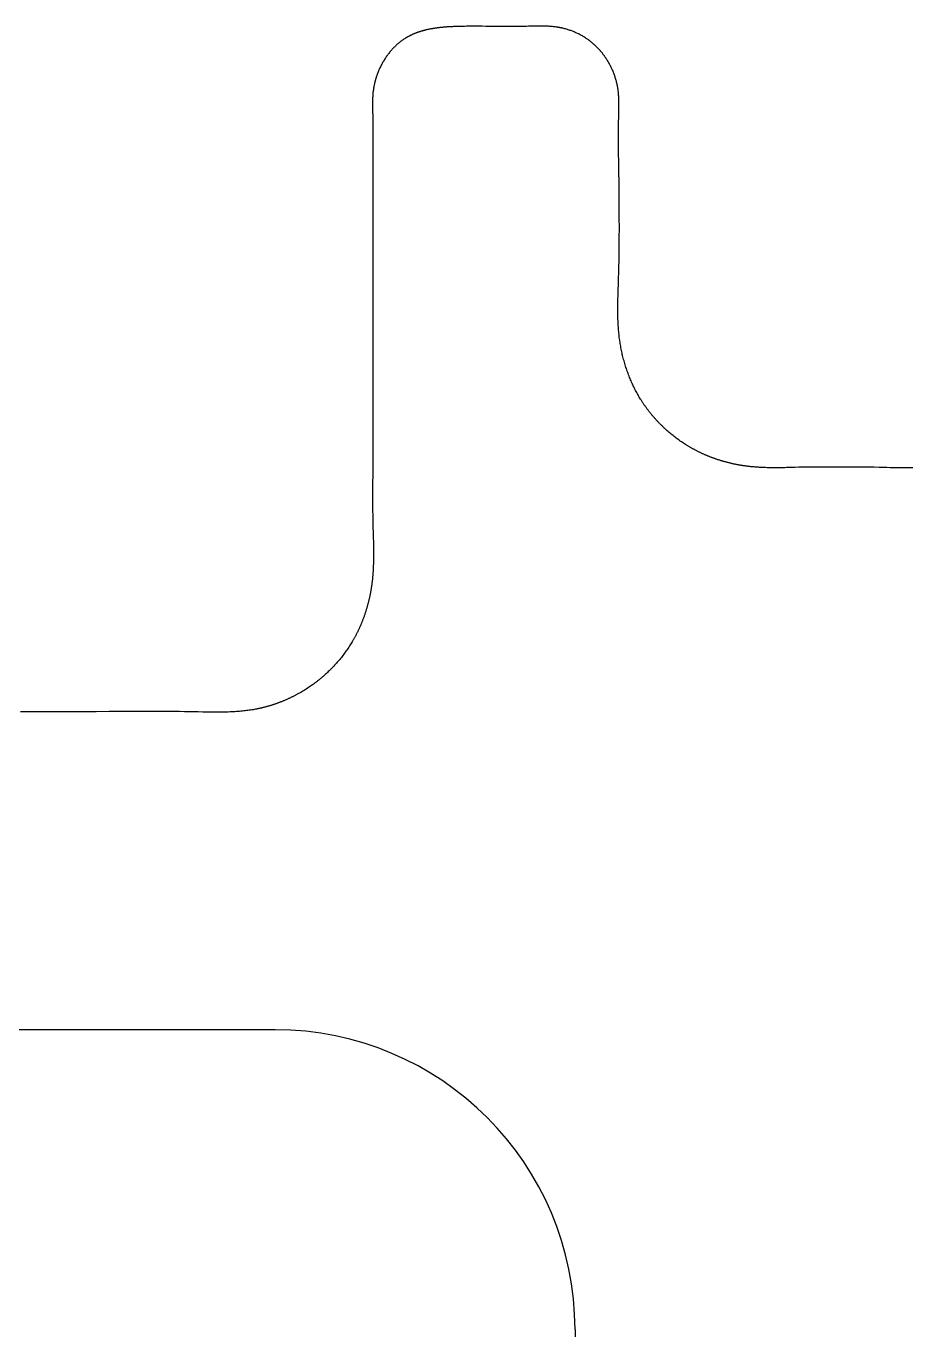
# Model space of a CAD drawing. Header units: millimetres. Extents: x -9 to 276, y -90 to 14.
# Drawn here: x 251.2 to 257.33, y 4.97 to 14 of the extents above; entities that cross this region are included whole.
import ezdxf

# ---------------------------------------------------------------- set-up
doc = ezdxf.new("R2010")
doc.units = ezdxf.units.MM
doc.layers.add('BLACK', color=7, linetype='CONTINUOUS')

msp = doc.modelspace()

# ---------------------------------------------------------------- linework, layer by layer
at = {"layer": 'BLACK', "linetype": 'Continuous'}
for p, q in [((254.069004, 13.985315), (254.064409, 13.984805)), ((254.073605, 13.985806), (254.069004, 13.985315)), ((254.078326, 13.986288), (254.073605, 13.985806)), ((254.083055, 13.98675), (254.078326, 13.986288)), ((254.087915, 13.987205), (254.083055, 13.98675)), ((254.092782, 13.987639), (254.087915, 13.987205)), ((254.097794, 13.988065), (254.092782, 13.987639)), ((254.102812, 13.988471), (254.097794, 13.988065)), ((254.10799, 13.988869), (254.102812, 13.988471)), ((254.113175, 13.989247), (254.10799, 13.988869)), ((254.11854, 13.989617), (254.113175, 13.989247)), ((254.12391, 13.989967), (254.11854, 13.989617)), ((254.129485, 13.990308), (254.12391, 13.989967)), ((254.135065, 13.990629), (254.129485, 13.990308)), ((254.140881, 13.990943), (254.135065, 13.990629)), ((254.146702, 13.991236), (254.140881, 13.990943)), ((254.152801, 13.991521), (254.146702, 13.991236)), ((254.158903, 13.991786), (254.152801, 13.991521)), ((254.165343, 13.992043), (254.158903, 13.991786)), ((254.171784, 13.99228), (254.165343, 13.992043)), ((254.178648, 13.99251), (254.171784, 13.99228)), ((254.185513, 13.992718), (254.178648, 13.99251)), ((254.192937, 13.992922), (254.185513, 13.992718)), ((254.20036, 13.993103), (254.192937, 13.992922)), ((254.20859, 13.993281), (254.20036, 13.993103)), ((254.216814, 13.993436), (254.20859, 13.993281)), ((254.226416, 13.993593), (254.216814, 13.993436)), ((254.236007, 13.993725), (254.226416, 13.993593)), ((254.248364, 13.993866), (254.236007, 13.993725)), ((254.2607, 13.993975), (254.248364, 13.993866)), ((254.273015, 13.994055), (254.2607, 13.993975)), ((254.285311, 13.994107), (254.273015, 13.994055)), ((254.297588, 13.994135), (254.285311, 13.994107)), ((254.309847, 13.994139), (254.297588, 13.994135)), ((254.334316, 13.994086), (254.309847, 13.994139)), ((254.358726, 13.993967), (254.334316, 13.994086)), ((254.383086, 13.993798), (254.358726, 13.993967)), ((254.407402, 13.993594), (254.383086, 13.993798)), ((254.431683, 13.993375), (254.407402, 13.993594)), ((254.465428, 13.993073), (254.431683, 13.993375)), ((254.497427, 13.992829), (254.465428, 13.993073)), ((254.524373, 13.992683), (254.497427, 13.992829)), ((254.548396, 13.992621), (254.524373, 13.992683)), ((254.570449, 13.992633), (254.548396, 13.992621)), ((254.591054, 13.992716), (254.570449, 13.992633)), ((254.610536, 13.992869), (254.591054, 13.992716)), ((254.629114, 13.993088), (254.610536, 13.992869)), ((254.646943, 13.993374), (254.629114, 13.993088)), ((254.66414, 13.993725), (254.646943, 13.993374)), ((254.677183, 13.99404), (254.66414, 13.993725)), ((254.690238, 13.994379), (254.677183, 13.99404)), ((254.700492, 13.994646), (254.690238, 13.994379)), ((254.717415, 13.995057), (254.700492, 13.994646)), ((254.731201, 13.995335), (254.717415, 13.995057)), ((254.74331, 13.995514), (254.731201, 13.995335)), ((254.754323, 13.995608), (254.74331, 13.995514)), ((254.764543, 13.995624), (254.754323, 13.995608)), ((254.774152, 13.995566), (254.764543, 13.995624)), ((254.783269, 13.995437), (254.774152, 13.995566)), ((254.791979, 13.995239), (254.783269, 13.995437)), ((254.800341, 13.994974), (254.791979, 13.995239)), ((254.808404, 13.994643), (254.800341, 13.994974)), ((254.816204, 13.994246), (254.808404, 13.994643)), ((254.823771, 13.993785), (254.816204, 13.994246)), ((254.831128, 13.993259), (254.823771, 13.993785)), ((254.838296, 13.99267), (254.831128, 13.993259)), ((254.845292, 13.992017), (254.838296, 13.99267)), ((254.85213, 13.991301), (254.845292, 13.992017)), ((254.858822, 13.990523), (254.85213, 13.991301)), ((254.865381, 13.989682), (254.858822, 13.990523)), ((254.871815, 13.988778), (254.865381, 13.989682)), ((254.878132, 13.987812), (254.871815, 13.988778)), ((254.878144, 13.98781), (254.878132, 13.987812)), ((254.881301, 13.987297), (254.878144, 13.98781)), ((254.884456, 13.986764), (254.881301, 13.987297)), ((254.887611, 13.986211), (254.884456, 13.986764)), ((254.890762, 13.985638), (254.887611, 13.986211)), ((254.893912, 13.985045), (254.890762, 13.985638)), ((253.806729, 13.898181), (253.802098, 13.894858)), ((253.811383, 13.901422), (253.806729, 13.898181)), ((253.816058, 13.904582), (253.811383, 13.901422)), ((253.820754, 13.907659), (253.816058, 13.904582)), ((253.82547, 13.910655), (253.820754, 13.907659)), ((253.829907, 13.913388), (253.82547, 13.910655)), ((253.832325, 13.914844), (253.829907, 13.913388)), ((253.834753, 13.916282), (253.832325, 13.914844)), ((253.837206, 13.917711), (253.834753, 13.916282)), ((253.839668, 13.919123), (253.837206, 13.917711)), ((253.842156, 13.920526), (253.839668, 13.919123)), ((253.844654, 13.921911), (253.842156, 13.920526)), ((253.847178, 13.923288), (253.844654, 13.921911)), ((253.849712, 13.924647), (253.847178, 13.923288)), ((253.852273, 13.925998), (253.849712, 13.924647)), ((253.854844, 13.927332), (253.852273, 13.925998)), ((253.857443, 13.928657), (253.854844, 13.927332)), ((253.860051, 13.929964), (253.857443, 13.928657)), ((253.862689, 13.931263), (253.860051, 13.929964)), ((253.865336, 13.932545), (253.862689, 13.931263)), ((253.868013, 13.933818), (253.865336, 13.932545)), ((253.870699, 13.935074), (253.868013, 13.933818)), ((253.873417, 13.936322), (253.870699, 13.935074)), ((253.876143, 13.937552), (253.873417, 13.936322)), ((253.878902, 13.938774), (253.876143, 13.937552)), ((253.88167, 13.939978), (253.878902, 13.938774)), ((253.884471, 13.941174), (253.88167, 13.939978)), ((253.887282, 13.942353), (253.884471, 13.941174)), ((253.890126, 13.943524), (253.887282, 13.942353)), ((253.89298, 13.944676), (253.890126, 13.943524)), ((253.895869, 13.945822), (253.89298, 13.944676)), ((253.898768, 13.946949), (253.895869, 13.945822)), ((253.901703, 13.948068), (253.898768, 13.946949)), ((253.904647, 13.94917), (253.901703, 13.948068)), ((253.907629, 13.950263), (253.904647, 13.94917)), ((253.910619, 13.951339), (253.907629, 13.950263)), ((253.91365, 13.952407), (253.910619, 13.951339)), ((253.916689, 13.953457), (253.91365, 13.952407)), ((253.919769, 13.9545), (253.916689, 13.953457)), ((253.922857, 13.955524), (253.919769, 13.9545)), ((253.925988, 13.956541), (253.922857, 13.955524)), ((253.929128, 13.957539), (253.925988, 13.956541)), ((253.932312, 13.95853), (253.929128, 13.957539)), ((253.935505, 13.959503), (253.932312, 13.95853)), ((253.938742, 13.960468), (253.935505, 13.959503)), ((253.941989, 13.961415), (253.938742, 13.960468)), ((253.945283, 13.962354), (253.941989, 13.961415)), ((253.948586, 13.963274), (253.945283, 13.962354)), ((253.951938, 13.964188), (253.948586, 13.963274)), ((253.955299, 13.965082), (253.951938, 13.964188)), ((253.95871, 13.965969), (253.955299, 13.965082)), ((253.962131, 13.966838), (253.95871, 13.965969)), ((253.965605, 13.967698), (253.962131, 13.966838)), ((253.969087, 13.968541), (253.965605, 13.967698)), ((253.972625, 13.969375), (253.969087, 13.968541)), ((253.976172, 13.970191), (253.972625, 13.969375)), ((253.979777, 13.970999), (253.976172, 13.970191)), ((253.983391, 13.971788), (253.979777, 13.970999)), ((253.987065, 13.97257), (253.983391, 13.971788)), ((253.990748, 13.973333), (253.987065, 13.97257)), ((253.994495, 13.974088), (253.990748, 13.973333)), ((253.99825, 13.974824), (253.994495, 13.974088)), ((254.002073, 13.975552), (253.99825, 13.974824)), ((254.005904, 13.976262), (254.002073, 13.975552)), ((254.009806, 13.976963), (254.005904, 13.976262)), ((254.013716, 13.977646), (254.009806, 13.976963)), ((254.0177, 13.97832), (254.013716, 13.977646)), ((254.021693, 13.978975), (254.0177, 13.97832)), ((254.025765, 13.979623), (254.021693, 13.978975)), ((254.029845, 13.980251), (254.025765, 13.979623)), ((254.03401, 13.980871), (254.029845, 13.980251)), ((254.038182, 13.981472), (254.03401, 13.980871)), ((254.042443, 13.982065), (254.038182, 13.981472)), ((254.046713, 13.982638), (254.042443, 13.982065)), ((254.051078, 13.983204), (254.046713, 13.982638)), ((254.055451, 13.98375), (254.051078, 13.983204)), ((254.059926, 13.984287), (254.055451, 13.98375)), ((254.064409, 13.984805), (254.059926, 13.984287)), ((254.897059, 13.984432), (254.893912, 13.985045)), ((254.900204, 13.983799), (254.897059, 13.984432)), ((254.903346, 13.983147), (254.900204, 13.983799)), ((254.906484, 13.982475), (254.903346, 13.983147)), ((254.909619, 13.981783), (254.906484, 13.982475)), ((254.915877, 13.98034), (254.909619, 13.981783)), ((254.922117, 13.978819), (254.915877, 13.98034)), ((254.928339, 13.97722), (254.922117, 13.978819)), ((254.934539, 13.975545), (254.928339, 13.97722)), ((254.940716, 13.973793), (254.934539, 13.975545)), ((254.946867, 13.971965), (254.940716, 13.973793)), ((254.952991, 13.970061), (254.946867, 13.971965)), ((254.959085, 13.968084), (254.952991, 13.970061)), ((254.965149, 13.966032), (254.959085, 13.968084)), ((254.971179, 13.963908), (254.965149, 13.966032)), ((254.977174, 13.961711), (254.971179, 13.963908)), ((254.983132, 13.959442), (254.977174, 13.961711)), ((254.989051, 13.957103), (254.983132, 13.959442)), ((254.99493, 13.954694), (254.989051, 13.957103)), ((255.000767, 13.952217), (254.99493, 13.954694)), ((255.00656, 13.949671), (255.000767, 13.952217)), ((255.012308, 13.947058), (255.00656, 13.949671)), ((255.018008, 13.944378), (255.012308, 13.947058)), ((255.023661, 13.941634), (255.018008, 13.944378)), ((255.029263, 13.938825), (255.023661, 13.941634)), ((255.034814, 13.935952), (255.029263, 13.938825)), ((255.040312, 13.933017), (255.034814, 13.935952)), ((255.045757, 13.930021), (255.040312, 13.933017)), ((255.051146, 13.926964), (255.045757, 13.930021)), ((255.056478, 13.923848), (255.051146, 13.926964)), ((255.061753, 13.920673), (255.056478, 13.923848)), ((255.066969, 13.917441), (255.061753, 13.920673)), ((255.072125, 13.914152), (255.066969, 13.917441)), ((255.07722, 13.910807), (255.072125, 13.914152)), ((255.082232, 13.907422), (255.07722, 13.910807)), ((255.084752, 13.905685), (255.082232, 13.907422)), ((255.087259, 13.903931), (255.084752, 13.905685)), ((255.089761, 13.902157), (255.087259, 13.903931)), ((255.092251, 13.900367), (255.089761, 13.902157)), ((255.094734, 13.898557), (255.092251, 13.900367)), ((255.097206, 13.89673), (255.094734, 13.898557)), ((255.099671, 13.894884), (255.097206, 13.89673)), ((253.711881, 13.806824), (253.70802, 13.801817)), ((253.71579, 13.811763), (253.711881, 13.806824)), ((253.719745, 13.816634), (253.71579, 13.811763)), ((253.723746, 13.821433), (253.719745, 13.816634)), ((253.727791, 13.826162), (253.723746, 13.821433)), ((253.731879, 13.830818), (253.727791, 13.826162)), ((253.736009, 13.8354), (253.731879, 13.830818)), ((253.740178, 13.839909), (253.736009, 13.8354)), ((253.744387, 13.844342), (253.740178, 13.839909)), ((253.748633, 13.848699), (253.744387, 13.844342)), ((253.752916, 13.85298), (253.748633, 13.848699)), ((253.757234, 13.857184), (253.752916, 13.85298)), ((253.761586, 13.86131), (253.757234, 13.857184)), ((253.765971, 13.865357), (253.761586, 13.86131)), ((253.770387, 13.869325), (253.765971, 13.865357)), ((253.774834, 13.873214), (253.770387, 13.869325)), ((253.779311, 13.877023), (253.774834, 13.873214)), ((253.783815, 13.880752), (253.779311, 13.877023)), ((253.788348, 13.8844), (253.783815, 13.880752)), ((253.792906, 13.887967), (253.788348, 13.8844)), ((253.79749, 13.891453), (253.792906, 13.887967)), ((253.802098, 13.894858), (253.79749, 13.891453)), ((255.102124, 13.893021), (255.099671, 13.894884)), ((255.10457, 13.891139), (255.102124, 13.893021)), ((255.107004, 13.88924), (255.10457, 13.891139)), ((255.109431, 13.887322), (255.107004, 13.88924)), ((255.111846, 13.885388), (255.109431, 13.887322)), ((255.114253, 13.883433), (255.111846, 13.885388)), ((255.116647, 13.881464), (255.114253, 13.883433)), ((255.119034, 13.879474), (255.116647, 13.881464)), ((255.121409, 13.87747), (255.119034, 13.879474)), ((255.123775, 13.875445), (255.121409, 13.87747)), ((255.126128, 13.873406), (255.123775, 13.875445)), ((255.128474, 13.871346), (255.126128, 13.873406)), ((255.130806, 13.869272), (255.128474, 13.871346)), ((255.133129, 13.867178), (255.130806, 13.869272)), ((255.13544, 13.865069), (255.133129, 13.867178)), ((255.137741, 13.862941), (255.13544, 13.865069)), ((255.14003, 13.860799), (255.137741, 13.862941)), ((255.142309, 13.858637), (255.14003, 13.860799)), ((255.144574, 13.85646), (255.142309, 13.858637)), ((255.146831, 13.854265), (255.144574, 13.85646)), ((255.149073, 13.852055), (255.146831, 13.854265)), ((255.151306, 13.849826), (255.149073, 13.852055)), ((255.153525, 13.847583), (255.151306, 13.849826)), ((255.155734, 13.845322), (255.153525, 13.847583)), ((255.157928, 13.843046), (255.155734, 13.845322)), ((255.160113, 13.840752), (255.157928, 13.843046)), ((255.162283, 13.838444), (255.160113, 13.840752)), ((255.164443, 13.836118), (255.162283, 13.838444)), ((255.166588, 13.833778), (255.164443, 13.836118)), ((255.168722, 13.831421), (255.166588, 13.833778)), ((255.170842, 13.829049), (255.168722, 13.831421)), ((255.17295, 13.82666), (255.170842, 13.829049)), ((255.175044, 13.824258), (255.17295, 13.82666)), ((255.177126, 13.821838), (255.175044, 13.824258)), ((255.179193, 13.819405), (255.177126, 13.821838)), ((255.181248, 13.816955), (255.179193, 13.819405)), ((255.183289, 13.814492), (255.181248, 13.816955)), ((255.185317, 13.812012), (255.183289, 13.814492)), ((255.187329, 13.809519), (255.185317, 13.812012)), ((255.189329, 13.80701), (255.187329, 13.809519)), ((255.191314, 13.804488), (255.189329, 13.80701)), ((253.656777, 13.719505), (253.653863, 13.713613)), ((253.65976, 13.725356), (253.656777, 13.719505)), ((253.662809, 13.731162), (253.65976, 13.725356)), ((253.665925, 13.736923), (253.662809, 13.731162)), ((253.669106, 13.742635), (253.665925, 13.736923)), ((253.672351, 13.748298), (253.669106, 13.742635)), ((253.675657, 13.753909), (253.672351, 13.748298)), ((253.679026, 13.759467), (253.675657, 13.753909)), ((253.682454, 13.76497), (253.679026, 13.759467)), ((253.68594, 13.770416), (253.682454, 13.76497)), ((253.689485, 13.775804), (253.68594, 13.770416)), ((253.693085, 13.781132), (253.689485, 13.775804)), ((253.69674, 13.786399), (253.693085, 13.781132)), ((253.700448, 13.791603), (253.69674, 13.786399)), ((253.704209, 13.796742), (253.700448, 13.791603)), ((253.70802, 13.801817), (253.704209, 13.796742)), ((255.193286, 13.80195), (255.191314, 13.804488)), ((255.195242, 13.799399), (255.193286, 13.80195)), ((255.197185, 13.796833), (255.195242, 13.799399)), ((255.199113, 13.794254), (255.197185, 13.796833)), ((255.201027, 13.79166), (255.199113, 13.794254)), ((255.202925, 13.789053), (255.201027, 13.79166)), ((255.204809, 13.786432), (255.202925, 13.789053)), ((255.206677, 13.783798), (255.204809, 13.786432)), ((255.208531, 13.78115), (255.206677, 13.783798)), ((255.210369, 13.77849), (255.208531, 13.78115)), ((255.212192, 13.775816), (255.210369, 13.77849)), ((255.213999, 13.77313), (255.212192, 13.775816)), ((255.215791, 13.77043), (255.213999, 13.77313)), ((255.217567, 13.767719), (255.215791, 13.77043)), ((255.219327, 13.764995), (255.217567, 13.767719)), ((255.221071, 13.762259), (255.219327, 13.764995)), ((255.2228, 13.75951), (255.221071, 13.762259)), ((255.224512, 13.75675), (255.2228, 13.75951)), ((255.226208, 13.753977), (255.224512, 13.75675)), ((255.227887, 13.751194), (255.226208, 13.753977)), ((255.229551, 13.748399), (255.227887, 13.751194)), ((255.231197, 13.745593), (255.229551, 13.748399)), ((255.232827, 13.742775), (255.231197, 13.745593)), ((255.23444, 13.739946), (255.232827, 13.742775)), ((255.236036, 13.737107), (255.23444, 13.739946)), ((255.237615, 13.734257), (255.236036, 13.737107)), ((255.239177, 13.731397), (255.237615, 13.734257)), ((255.240722, 13.728526), (255.239177, 13.731397)), ((255.24225, 13.725645), (255.240722, 13.728526)), ((255.24376, 13.722755), (255.24225, 13.725645)), ((255.245252, 13.719854), (255.24376, 13.722755)), ((255.246727, 13.716945), (255.245252, 13.719854)), ((255.248185, 13.714025), (255.246727, 13.716945)), ((253.619867, 13.624702), (253.618986, 13.621561)), ((253.620768, 13.627838), (253.619867, 13.624702)), ((253.62169, 13.630974), (253.620768, 13.627838)), ((253.622631, 13.634104), (253.62169, 13.630974)), ((253.623592, 13.637233), (253.622631, 13.634104)), ((253.624573, 13.640357), (253.623592, 13.637233)), ((253.625574, 13.643479), (253.624573, 13.640357)), ((253.626594, 13.646595), (253.625574, 13.643479)), ((253.627635, 13.649709), (253.626594, 13.646595)), ((253.628695, 13.652816), (253.627635, 13.649709)), ((253.629774, 13.65592), (253.628695, 13.652816)), ((253.630873, 13.659017), (253.629774, 13.65592)), ((253.631991, 13.662111), (253.630873, 13.659017)), ((253.633128, 13.665197), (253.631991, 13.662111)), ((253.634285, 13.668279), (253.633128, 13.665197)), ((253.635461, 13.671354), (253.634285, 13.668279)), ((253.636655, 13.674423), (253.635461, 13.671354)), ((253.637869, 13.677485), (253.636655, 13.674423)), ((253.639101, 13.68054), (253.637869, 13.677485)), ((253.640352, 13.683588), (253.639101, 13.68054)), ((253.641621, 13.686628), (253.640352, 13.683588)), ((253.642909, 13.689661), (253.641621, 13.686628)), ((253.644215, 13.692686), (253.642909, 13.689661)), ((253.64554, 13.695702), (253.644215, 13.692686)), ((253.648243, 13.701709), (253.64554, 13.695702)), ((253.651018, 13.70768), (253.648243, 13.701709)), ((253.653863, 13.713613), (253.651018, 13.70768)), ((255.249625, 13.711097), (255.248185, 13.714025)), ((255.251046, 13.708159), (255.249625, 13.711097)), ((255.25245, 13.705213), (255.251046, 13.708159)), ((255.255204, 13.699294), (255.25245, 13.705213)), ((255.257885, 13.693342), (255.255204, 13.699294)), ((255.260492, 13.687358), (255.257885, 13.693342)), ((255.263026, 13.681344), (255.260492, 13.687358)), ((255.265485, 13.675301), (255.263026, 13.681344)), ((255.267869, 13.66923), (255.265485, 13.675301)), ((255.270177, 13.663134), (255.267869, 13.66923)), ((255.272409, 13.657013), (255.270177, 13.663134)), ((255.274564, 13.650869), (255.272409, 13.657013)), ((255.276642, 13.644704), (255.274564, 13.650869)), ((255.278642, 13.638519), (255.276642, 13.644704)), ((255.280565, 13.632315), (255.278642, 13.638519)), ((255.282409, 13.626094), (255.280565, 13.632315)), ((255.284174, 13.619858), (255.282409, 13.626094)), ((253.602737, 13.535197), (253.602078, 13.528401)), ((253.60346, 13.541845), (253.602737, 13.535197)), ((253.604246, 13.548357), (253.60346, 13.541845)), ((253.605095, 13.554744), (253.604246, 13.548357)), ((253.606007, 13.561014), (253.605095, 13.554744)), ((253.606615, 13.564913), (253.606007, 13.561014)), ((253.607128, 13.568056), (253.606615, 13.564913)), ((253.607661, 13.571198), (253.607128, 13.568056)), ((253.608215, 13.574344), (253.607661, 13.571198)), ((253.608789, 13.577489), (253.608215, 13.574344)), ((253.609384, 13.580638), (253.608789, 13.577489)), ((253.609999, 13.583785), (253.609384, 13.580638)), ((253.610636, 13.586937), (253.609999, 13.583785)), ((253.611293, 13.590085), (253.610636, 13.586937)), ((253.61197, 13.593237), (253.611293, 13.590085)), ((253.612668, 13.596386), (253.61197, 13.593237)), ((253.613387, 13.599537), (253.612668, 13.596386)), ((253.614125, 13.602686), (253.613387, 13.599537)), ((253.614885, 13.605836), (253.614125, 13.602686)), ((253.615664, 13.608983), (253.614885, 13.605836)), ((253.616464, 13.612131), (253.615664, 13.608983)), ((253.617284, 13.615275), (253.616464, 13.612131)), ((253.618125, 13.61842), (253.617284, 13.615275)), ((253.618986, 13.621561), (253.618125, 13.61842)), ((255.28586, 13.613607), (255.284174, 13.619858)), ((255.287468, 13.607344), (255.28586, 13.613607)), ((255.288995, 13.60107), (255.287468, 13.607344)), ((255.290443, 13.594786), (255.288995, 13.60107)), ((255.291811, 13.588493), (255.290443, 13.594786)), ((255.293098, 13.582193), (255.291811, 13.588493)), ((255.294306, 13.575888), (255.293098, 13.582193)), ((255.295433, 13.569578), (255.294306, 13.575888)), ((255.296479, 13.563265), (255.295433, 13.569578)), ((255.297445, 13.556951), (255.296479, 13.563265)), ((255.298239, 13.551319), (255.297445, 13.556951)), ((255.298972, 13.545678), (255.298239, 13.551319)), ((255.299646, 13.540028), (255.298972, 13.545678)), ((255.300263, 13.53437), (255.299646, 13.540028)), ((255.300826, 13.528704), (255.300263, 13.53437)), ((253.599148, 13.466432), (253.599088, 13.457228)), ((253.599088, 13.457228), (253.599102, 13.447477)), ((253.599102, 13.447477), (253.599194, 13.437031)), ((253.599279, 13.475191), (253.599148, 13.466432)), ((253.59948, 13.483577), (253.599279, 13.475191)), ((253.599749, 13.491645), (253.59948, 13.483577)), ((253.600084, 13.499435), (253.599749, 13.491645)), ((253.600485, 13.506981), (253.600084, 13.499435)), ((253.600952, 13.51431), (253.600485, 13.506981)), ((253.601483, 13.521444), (253.600952, 13.51431)), ((253.602078, 13.528401), (253.601483, 13.521444)), ((255.301335, 13.523029), (255.300826, 13.528704)), ((255.301794, 13.517348), (255.301335, 13.523029)), ((255.302203, 13.511659), (255.301794, 13.517348)), ((255.302566, 13.505963), (255.302203, 13.511659)), ((255.302883, 13.500261), (255.302566, 13.505963)), ((255.303158, 13.494552), (255.302883, 13.500261)), ((255.303391, 13.488837), (255.303158, 13.494552)), ((255.303585, 13.483116), (255.303391, 13.488837)), ((255.303742, 13.477391), (255.303585, 13.483116)), ((255.303863, 13.47166), (255.303742, 13.477391)), ((255.303951, 13.465924), (255.303863, 13.47166)), ((255.304008, 13.460184), (255.303951, 13.465924)), ((255.304036, 13.454439), (255.304008, 13.460184)), ((255.30401, 13.442939), (255.304036, 13.448691)), ((255.304036, 13.448691), (255.304036, 13.454439)), ((253.599194, 13.437031), (253.59937, 13.42565)), ((253.59937, 13.42565), (253.599643, 13.412903)), ((253.599643, 13.412903), (253.600038, 13.397845)), ((253.600038, 13.397845), (253.600541, 13.380557)), ((253.600541, 13.380557), (253.601025, 13.363952)), ((253.601025, 13.363952), (253.601251, 13.355651)), ((253.601251, 13.355651), (253.601459, 13.347353)), ((255.30146, 13.340324), (255.301881, 13.355654)), ((255.301881, 13.355654), (255.302431, 13.373751)), ((255.302431, 13.373751), (255.302786, 13.385292)), ((255.302786, 13.385292), (255.303125, 13.396833)), ((255.303125, 13.396833), (255.303432, 13.408371)), ((255.303432, 13.408371), (255.303693, 13.419902)), ((255.303693, 13.419902), (255.303891, 13.431426)), ((255.303891, 13.431426), (255.303961, 13.437184)), ((255.303961, 13.437184), (255.30401, 13.442939)), ((253.601459, 13.347353), (253.601771, 13.332508)), ((253.601771, 13.332508), (253.602018, 13.317028)), ((253.602018, 13.317028), (253.602199, 13.300786)), ((253.602199, 13.300786), (253.602312, 13.283606)), ((253.602312, 13.283606), (253.602357, 13.265222)), ((253.602357, 13.265222), (253.60233, 13.245213)), ((255.30146, 13.123512), (255.30146, 13.340324)), ((253.602027, 13.196356), (253.601756, 13.166532)), ((253.602224, 13.222819), (253.602027, 13.196356)), ((253.60233, 13.245213), (253.602224, 13.222819)), ((253.601211, 13.099052), (253.601026, 13.062544)), ((253.601459, 13.133641), (253.601211, 13.099052)), ((253.601756, 13.166532), (253.601459, 13.133641)), ((255.302489, 13.047818), (255.30146, 13.123512)), ((253.600907, 13.023625), (253.600855, 12.981531)), ((253.601026, 13.062544), (253.600907, 13.023625)), ((255.303365, 12.983531), (255.302489, 13.047818)), ((253.600855, 12.981531), (253.600872, 12.934952)), ((253.600872, 12.934952), (253.600966, 12.88124)), ((255.304215, 12.918192), (255.303365, 12.983531)), ((255.304869, 12.863392), (255.304215, 12.918192)), ((253.600966, 12.88124), (253.601153, 12.813048)), ((253.601153, 12.813048), (253.601213, 12.793371)), ((255.305384, 12.814639), (255.304869, 12.863392)), ((255.305786, 12.769961), (255.305384, 12.814639)), ((253.601213, 12.793371), (253.601344, 12.749794)), ((253.601344, 12.749794), (253.601458, 12.706218)), ((255.306089, 12.728285), (255.305786, 12.769961)), ((255.306302, 12.688946), (255.306089, 12.728285)), ((253.601458, 12.706218), (253.601579, 12.637753)), ((253.601579, 12.637753), (253.601636, 12.562364)), ((255.306431, 12.651499), (255.306302, 12.688946)), ((255.306479, 12.615628), (255.306431, 12.651499)), ((253.601636, 12.562364), (253.601628, 12.476211)), ((255.306169, 12.515382), (255.306346, 12.547731)), ((255.306346, 12.547731), (255.30645, 12.581099)), ((255.30645, 12.581099), (255.306479, 12.615628)), ((253.601628, 12.476211), (253.601548, 12.369356)), ((255.305212, 12.423402), (255.305601, 12.453303)), ((255.305601, 12.453303), (255.30592, 12.483937)), ((255.30592, 12.483937), (255.306169, 12.515382)), ((253.601548, 12.369356), (253.601496, 12.316284)), ((255.303637, 12.33748), (255.30423, 12.365543)), ((255.30423, 12.365543), (255.304755, 12.394167)), ((255.304755, 12.394167), (255.305212, 12.423402)), ((253.601458, 12.278794), (253.601457, 11.851371)), ((253.601496, 12.316284), (253.601458, 12.278794)), ((255.30146, 12.256262), (255.302252, 12.282874)), ((255.302252, 12.282874), (255.302978, 12.309936)), ((255.302978, 12.309936), (255.303637, 12.33748)), ((255.298682, 12.172779), (255.29984, 12.207287)), ((255.29984, 12.207287), (255.300667, 12.231775)), ((255.300667, 12.231775), (255.30146, 12.256262)), ((255.296237, 12.075378), (255.2965, 12.091568)), ((255.2965, 12.091568), (255.296859, 12.108863)), ((255.296859, 12.108863), (255.297325, 12.127624)), ((255.297325, 12.127624), (255.297918, 12.148487)), ((255.297918, 12.148487), (255.298682, 12.172779)), ((255.295953, 12.031458), (255.295967, 12.045459)), ((255.296015, 12.017973), (255.295953, 12.031458)), ((255.295967, 12.045459), (255.296061, 12.060061)), ((255.29615, 12.004937), (255.296015, 12.017973)), ((255.296061, 12.060061), (255.296237, 12.075378)), ((255.296358, 11.992297), (255.29615, 12.004937)), ((255.296637, 11.98001), (255.296358, 11.992297)), ((255.296986, 11.968042), (255.296637, 11.98001)), ((255.297403, 11.956362), (255.296986, 11.968042)), ((255.297888, 11.944945), (255.297403, 11.956362)), ((255.298441, 11.93377), (255.297888, 11.944945)), ((255.29906, 11.922817), (255.298441, 11.93377)), ((255.299746, 11.912072), (255.29906, 11.922817)), ((255.300497, 11.901519), (255.299746, 11.912072)), ((253.601457, 11.851371), (253.601633, 11.764437)), ((255.301314, 11.891145), (255.300497, 11.901519)), ((255.302196, 11.88094), (255.301314, 11.891145)), ((255.303142, 11.870892), (255.302196, 11.88094)), ((255.304154, 11.860993), (255.303142, 11.870892)), ((255.305229, 11.851235), (255.304154, 11.860993)), ((255.30637, 11.841609), (255.305229, 11.851235)), ((255.307574, 11.832109), (255.30637, 11.841609)), ((255.308842, 11.822728), (255.307574, 11.832109)), ((255.30968, 11.816837), (255.308842, 11.822728)), ((253.601633, 11.764437), (253.601953, 11.641631)), ((255.311076, 11.807476), (255.30968, 11.816837)), ((255.312552, 11.79813), (255.311076, 11.807476)), ((255.314105, 11.788799), (255.312552, 11.79813)), ((255.315737, 11.779485), (255.314105, 11.788799)), ((255.317447, 11.77019), (255.315737, 11.779485)), ((255.319234, 11.760916), (255.317447, 11.77019)), ((255.321099, 11.751663), (255.319234, 11.760916)), ((255.32304, 11.742434), (255.321099, 11.751663)), ((255.325057, 11.733229), (255.32304, 11.742434)), ((255.327151, 11.724051), (255.325057, 11.733229)), ((253.601953, 11.641631), (253.602169, 11.560964)), ((255.32932, 11.7149), (255.327151, 11.724051)), ((255.331565, 11.705778), (255.32932, 11.7149)), ((255.333884, 11.696686), (255.331565, 11.705778)), ((255.336277, 11.687626), (255.333884, 11.696686)), ((255.338745, 11.678599), (255.336277, 11.687626)), ((255.341285, 11.669606), (255.338745, 11.678599)), ((255.343899, 11.660648), (255.341285, 11.669606)), ((255.346585, 11.651727), (255.343899, 11.660648)), ((255.349343, 11.642845), (255.346585, 11.651727)), ((255.352172, 11.634001), (255.349343, 11.642845)), ((253.602169, 11.560964), (253.602359, 11.480299)), ((255.355072, 11.625198), (255.352172, 11.634001)), ((255.358043, 11.616436), (255.355072, 11.625198)), ((255.361083, 11.607716), (255.358043, 11.616436)), ((255.364193, 11.59904), (255.361083, 11.607716)), ((255.367371, 11.590409), (255.364193, 11.59904)), ((255.370618, 11.581823), (255.367371, 11.590409)), ((255.373932, 11.573284), (255.370618, 11.581823)), ((255.377313, 11.564793), (255.373932, 11.573284)), ((255.380761, 11.55635), (255.377313, 11.564793)), ((255.384275, 11.547957), (255.380761, 11.55635)), ((253.602359, 11.480299), (253.602496, 11.399641)), ((255.387854, 11.539614), (255.384275, 11.547957)), ((255.391498, 11.531322), (255.387854, 11.539614)), ((255.395206, 11.523082), (255.391498, 11.531322)), ((255.398977, 11.514895), (255.395206, 11.523082)), ((255.402812, 11.506761), (255.398977, 11.514895)), ((255.40671, 11.498682), (255.402812, 11.506761)), ((255.410669, 11.490658), (255.40671, 11.498682)), ((255.414689, 11.48269), (255.410669, 11.490658)), ((255.418771, 11.474778), (255.414689, 11.48269)), ((255.422912, 11.466923), (255.418771, 11.474778)), ((255.427114, 11.459126), (255.422912, 11.466923)), ((255.431374, 11.451387), (255.427114, 11.459126)), ((253.602496, 11.399641), (253.602536, 11.359314)), ((255.435693, 11.443707), (255.431374, 11.451387)), ((255.44007, 11.436086), (255.435693, 11.443707)), ((255.444505, 11.428526), (255.44007, 11.436086)), ((255.448996, 11.421025), (255.444505, 11.428526)), ((255.453544, 11.413586), (255.448996, 11.421025)), ((255.455141, 11.41101), (255.453544, 11.413586)), ((255.457456, 11.407307), (255.455141, 11.41101)), ((255.459788, 11.403615), (255.457456, 11.407307)), ((255.46214, 11.399929), (255.459788, 11.403615)), ((255.464508, 11.396254), (255.46214, 11.399929)), ((255.466897, 11.392585), (255.464508, 11.396254)), ((255.469302, 11.388928), (255.466897, 11.392585)), ((255.471726, 11.385277), (255.469302, 11.388928)), ((255.474167, 11.381637), (255.471726, 11.385277)), ((255.476628, 11.378005), (255.474167, 11.381637)), ((255.479105, 11.374384), (255.476628, 11.378005)), ((255.481601, 11.37077), (255.479105, 11.374384)), ((255.484114, 11.367167), (255.481601, 11.37077)), ((253.602543, 11.278669), (253.602504, 11.23835)), ((253.602536, 11.359314), (253.602553, 11.31899)), ((253.602553, 11.31899), (253.602543, 11.278669)), ((255.486646, 11.363573), (255.484114, 11.367167)), ((255.489194, 11.35999), (255.486646, 11.363573)), ((255.491761, 11.356414), (255.489194, 11.35999)), ((255.494344, 11.352851), (255.491761, 11.356414)), ((255.496946, 11.349296), (255.494344, 11.352851)), ((255.499564, 11.345753), (255.496946, 11.349296)), ((255.502201, 11.342218), (255.499564, 11.345753)), ((255.504854, 11.338695), (255.502201, 11.342218)), ((255.507525, 11.335181), (255.504854, 11.338695)), ((255.510212, 11.33168), (255.507525, 11.335181)), ((255.512917, 11.328187), (255.510212, 11.33168)), ((255.515638, 11.324707), (255.512917, 11.328187)), ((255.518377, 11.321237), (255.515638, 11.324707)), ((255.521131, 11.317778), (255.518377, 11.321237)), ((255.523904, 11.31433), (255.521131, 11.317778)), ((255.526692, 11.310894), (255.523904, 11.31433)), ((255.529497, 11.307469), (255.526692, 11.310894)), ((255.532318, 11.304056), (255.529497, 11.307469)), ((255.535157, 11.300653), (255.532318, 11.304056)), ((255.53801, 11.297263), (255.535157, 11.300653)), ((255.540881, 11.293884), (255.53801, 11.297263)), ((255.543767, 11.290518), (255.540881, 11.293884)), ((255.54667, 11.287163), (255.543767, 11.290518)), ((255.549588, 11.283822), (255.54667, 11.287163)), ((255.552523, 11.280491), (255.549588, 11.283822)), ((255.555473, 11.277174), (255.552523, 11.280491)), ((253.602432, 11.198036), (253.602323, 11.157725)), ((253.602504, 11.23835), (253.602432, 11.198036)), ((255.558439, 11.273868), (255.555473, 11.277174)), ((255.56142, 11.270576), (255.558439, 11.273868)), ((255.564417, 11.267296), (255.56142, 11.270576)), ((255.567429, 11.264029), (255.564417, 11.267296)), ((255.570457, 11.260775), (255.567429, 11.264029)), ((255.573499, 11.257534), (255.570457, 11.260775)), ((255.576558, 11.254306), (255.573499, 11.257534)), ((255.57963, 11.251091), (255.576558, 11.254306)), ((255.582718, 11.247889), (255.57963, 11.251091)), ((255.585821, 11.244702), (255.582718, 11.247889)), ((255.588938, 11.241527), (255.585821, 11.244702)), ((255.59207, 11.238367), (255.588938, 11.241527)), ((255.595217, 11.235219), (255.59207, 11.238367)), ((255.598378, 11.232087), (255.595217, 11.235219)), ((255.601553, 11.228967), (255.598378, 11.232087)), ((255.604743, 11.225862), (255.601553, 11.228967)), ((255.607946, 11.222771), (255.604743, 11.225862)), ((255.611164, 11.219695), (255.607946, 11.222771)), ((255.614396, 11.216632), (255.611164, 11.219695)), ((255.617641, 11.213585), (255.614396, 11.216632)), ((255.6209, 11.210552), (255.617641, 11.213585)), ((255.624173, 11.207533), (255.6209, 11.210552)), ((255.627459, 11.204529), (255.624173, 11.207533)), ((255.630758, 11.201541), (255.627459, 11.204529)), ((255.637397, 11.195608), (255.630758, 11.201541)), ((255.644088, 11.189736), (255.637397, 11.195608)), ((255.65083, 11.183925), (255.644088, 11.189736)), ((253.602174, 11.117418), (253.601983, 11.077115)), ((253.602323, 11.157725), (253.602174, 11.117418)), ((255.657622, 11.178177), (255.65083, 11.183925)), ((255.664464, 11.172492), (255.657622, 11.178177)), ((255.671354, 11.16687), (255.664464, 11.172492)), ((255.678292, 11.161312), (255.671354, 11.16687)), ((255.685277, 11.15582), (255.678292, 11.161312)), ((255.692308, 11.150393), (255.685277, 11.15582)), ((255.699383, 11.145033), (255.692308, 11.150393)), ((255.706502, 11.13974), (255.699383, 11.145033)), ((255.713664, 11.134514), (255.706502, 11.13974)), ((255.720868, 11.129357), (255.713664, 11.134514)), ((255.728113, 11.124268), (255.720868, 11.129357)), ((255.735399, 11.11925), (255.728113, 11.124268)), ((255.742723, 11.114301), (255.735399, 11.11925)), ((255.750085, 11.109423), (255.742723, 11.114301)), ((255.757485, 11.104616), (255.750085, 11.109423)), ((255.764146, 11.10037), (255.757485, 11.104616)), ((255.767892, 11.098015), (255.764146, 11.10037)), ((255.771649, 11.095677), (255.767892, 11.098015)), ((253.601745, 11.036818), (253.601457, 10.996525)), ((253.601983, 11.077115), (253.601745, 11.036818)), ((255.775423, 11.093352), (255.771649, 11.095677)), ((255.779207, 11.091044), (255.775423, 11.093352)), ((255.783008, 11.08875), (255.779207, 11.091044)), ((255.786819, 11.086473), (255.783008, 11.08875)), ((255.790646, 11.084209), (255.786819, 11.086473)), ((255.794483, 11.081963), (255.790646, 11.084209)), ((255.798337, 11.079731), (255.794483, 11.081963)), ((255.8022, 11.077516), (255.798337, 11.079731)), ((255.806079, 11.075315), (255.8022, 11.077516)), ((255.809968, 11.073131), (255.806079, 11.075315)), ((255.813873, 11.070962), (255.809968, 11.073131)), ((255.817787, 11.06881), (255.813873, 11.070962)), ((255.821717, 11.066673), (255.817787, 11.06881)), ((255.825656, 11.064553), (255.821717, 11.066673)), ((255.829611, 11.062448), (255.825656, 11.064553)), ((255.833575, 11.06036), (255.829611, 11.062448)), ((255.837554, 11.058287), (255.833575, 11.06036)), ((255.841543, 11.056232), (255.837554, 11.058287)), ((255.845546, 11.054192), (255.841543, 11.056232)), ((255.849558, 11.05217), (255.845546, 11.054192)), ((255.853585, 11.050163), (255.849558, 11.05217)), ((255.857621, 11.048173), (255.853585, 11.050163)), ((255.861671, 11.046199), (255.857621, 11.048173)), ((255.865729, 11.044243), (255.861671, 11.046199)), ((255.869803, 11.042303), (255.865729, 11.044243)), ((255.873884, 11.04038), (255.869803, 11.042303)), ((255.87798, 11.038473), (255.873884, 11.04038)), ((255.882083, 11.036585), (255.87798, 11.038473)), ((255.886201, 11.034712), (255.882083, 11.036585)), ((255.890327, 11.032857), (255.886201, 11.034712)), ((255.894466, 11.031019), (255.890327, 11.032857)), ((255.898613, 11.029198), (255.894466, 11.031019)), ((255.902773, 11.027394), (255.898613, 11.029198)), ((255.906941, 11.025608), (255.902773, 11.027394)), ((255.911122, 11.023839), (255.906941, 11.025608)), ((255.915311, 11.022088), (255.911122, 11.023839)), ((255.919512, 11.020353), (255.915311, 11.022088)), ((255.923721, 11.018637), (255.919512, 11.020353)), ((255.927942, 11.016938), (255.923721, 11.018637)), ((255.932171, 11.015257), (255.927942, 11.016938)), ((255.936411, 11.013593), (255.932171, 11.015257)), ((255.940659, 11.011948), (255.936411, 11.013593)), ((255.944918, 11.010319), (255.940659, 11.011948)), ((255.949185, 11.00871), (255.944918, 11.010319)), ((255.953462, 11.007117), (255.949185, 11.00871)), ((253.600885, 10.929339), (253.600492, 10.884357)), ((253.601041, 10.947009), (253.600885, 10.929339)), ((253.601457, 10.996525), (253.601041, 10.947009)), ((255.957747, 11.005544), (255.953462, 11.007117)), ((255.962042, 11.003987), (255.957747, 11.005544)), ((255.966345, 11.00245), (255.962042, 11.003987)), ((255.970658, 11.00093), (255.966345, 11.00245)), ((255.974977, 10.999429), (255.970658, 11.00093)), ((255.979307, 10.997945), (255.974977, 10.999429)), ((255.983643, 10.996481), (255.979307, 10.997945)), ((255.987989, 10.995034), (255.983643, 10.996481)), ((255.992341, 10.993606), (255.987989, 10.995034)), ((255.996703, 10.992197), (255.992341, 10.993606)), ((256.001071, 10.990806), (255.996703, 10.992197)), ((256.005448, 10.989433), (256.001071, 10.990806)), ((256.009831, 10.98808), (256.005448, 10.989433)), ((256.014223, 10.986744), (256.009831, 10.98808)), ((256.018621, 10.985428), (256.014223, 10.986744)), ((256.023027, 10.984131), (256.018621, 10.985428)), ((256.027439, 10.982852), (256.023027, 10.984131)), ((256.031859, 10.981592), (256.027439, 10.982852)), ((256.036284, 10.980351), (256.031859, 10.981592)), ((256.040717, 10.979129), (256.036284, 10.980351)), ((256.045155, 10.977927), (256.040717, 10.979129)), ((256.0496, 10.976742), (256.045155, 10.977927)), ((256.054051, 10.975578), (256.0496, 10.976742)), ((256.058508, 10.974432), (256.054051, 10.975578)), ((256.06297, 10.973306), (256.058508, 10.974432)), ((256.067439, 10.972198), (256.06297, 10.973306)), ((256.071913, 10.97111), (256.067439, 10.972198)), ((256.076392, 10.970041), (256.071913, 10.97111)), ((256.080877, 10.968992), (256.076392, 10.970041)), ((256.085367, 10.967962), (256.080877, 10.968992)), ((256.089861, 10.966951), (256.085367, 10.967962)), ((256.09436, 10.96596), (256.089861, 10.966951)), ((256.098864, 10.964988), (256.09436, 10.96596)), ((256.103373, 10.964036), (256.098864, 10.964988)), ((256.107885, 10.963103), (256.103373, 10.964036)), ((256.112402, 10.96219), (256.107885, 10.963103)), ((256.116923, 10.961297), (256.112402, 10.96219)), ((256.121448, 10.960423), (256.116923, 10.961297)), ((256.125977, 10.959568), (256.121448, 10.960423)), ((256.130509, 10.958734), (256.125977, 10.959568)), ((256.135045, 10.957919), (256.130509, 10.958734)), ((256.139584, 10.957123), (256.135045, 10.957919)), ((256.144126, 10.956348), (256.139584, 10.957123)), ((256.148672, 10.955592), (256.144126, 10.956348)), ((256.15322, 10.954856), (256.148672, 10.955592)), ((256.157771, 10.95414), (256.15322, 10.954856)), ((256.162324, 10.953444), (256.157771, 10.95414)), ((256.168261, 10.952566), (256.162324, 10.953444)), ((256.174203, 10.951722), (256.168261, 10.952566)), ((256.180148, 10.95091), (256.174203, 10.951722)), ((256.186098, 10.950131), (256.180148, 10.95091)), ((256.192051, 10.949383), (256.186098, 10.950131)), ((256.198009, 10.948666), (256.192051, 10.949383)), ((256.20397, 10.947979), (256.198009, 10.948666)), ((256.209935, 10.947323), (256.20397, 10.947979)), ((256.215903, 10.946696), (256.209935, 10.947323)), ((256.221875, 10.946098), (256.215903, 10.946696)), ((256.22785, 10.945529), (256.221875, 10.946098)), ((256.233829, 10.944987), (256.22785, 10.945529)), ((256.239811, 10.944473), (256.233829, 10.944987)), ((256.245797, 10.943986), (256.239811, 10.944473)), ((256.251786, 10.943525), (256.245797, 10.943986)), ((256.257777, 10.94309), (256.251786, 10.943525)), ((256.263772, 10.94268), (256.257777, 10.94309)), ((256.26977, 10.942295), (256.263772, 10.94268)), ((256.275771, 10.941934), (256.26977, 10.942295)), ((256.281775, 10.941597), (256.275771, 10.941934)), ((256.287781, 10.941283), (256.281775, 10.941597)), ((256.293791, 10.940992), (256.287781, 10.941283)), ((256.299803, 10.940722), (256.293791, 10.940992)), ((256.305817, 10.940475), (256.299803, 10.940722)), ((256.311834, 10.940248), (256.305817, 10.940475)), ((256.317854, 10.940042), (256.311834, 10.940248)), ((256.3299, 10.93969), (256.317854, 10.940042)), ((256.341955, 10.939413), (256.3299, 10.93969)), ((256.354018, 10.939209), (256.341955, 10.939413)), ((256.36609, 10.939071), (256.354018, 10.939209)), ((256.378168, 10.938997), (256.36609, 10.939071)), ((256.390254, 10.938981), (256.378168, 10.938997)), ((256.402346, 10.939021), (256.390254, 10.938981)), ((256.414443, 10.939111), (256.402346, 10.939021)), ((256.426545, 10.939247), (256.414443, 10.939111)), ((256.438653, 10.939426), (256.426545, 10.939247)), ((256.450764, 10.939642), (256.438653, 10.939426)), ((256.462878, 10.939892), (256.450764, 10.939642)), ((256.474996, 10.940172), (256.462878, 10.939892)), ((256.487115, 10.940477), (256.474996, 10.940172)), ((256.499237, 10.940802), (256.487115, 10.940477)), ((256.523483, 10.9415), (256.499237, 10.940802)), ((256.54773, 10.942232), (256.523483, 10.9415)), ((256.572324, 10.942974), (256.54773, 10.942232)), ((256.598232, 10.943717), (256.572324, 10.942974)), ((257.035357, 10.943717), (256.598232, 10.943717)), ((257.052139, 10.94322), (257.035357, 10.943717)), ((257.068925, 10.942693), (257.052139, 10.94322)), ((257.102504, 10.941593), (257.068925, 10.942693)), ((257.129455, 10.940706), (257.102504, 10.941593)), ((257.156557, 10.939854), (257.129455, 10.940706)), ((257.179295, 10.9392), (257.156557, 10.939854)), ((257.199521, 10.938684), (257.179295, 10.9392)), ((257.218052, 10.938281), (257.199521, 10.938684)), ((257.235331, 10.937977), (257.218052, 10.938281)), ((257.251634, 10.937764), (257.235331, 10.937977)), ((257.267146, 10.937635), (257.251634, 10.937764)), ((257.281998, 10.937587), (257.267146, 10.937635)), ((257.296287, 10.937615), (257.281998, 10.937587)), ((257.310089, 10.937719), (257.296287, 10.937615)), ((257.323463, 10.937896), (257.310089, 10.937719)), ((257.336455, 10.938144), (257.323463, 10.937896)), ((253.600144, 10.839371), (253.6, 10.816875)), ((253.600492, 10.884357), (253.600144, 10.839371)), ((253.599801, 10.771873), (253.599757, 10.749366)), ((253.599757, 10.749366), (253.599757, 10.726855)), ((253.599884, 10.794376), (253.599801, 10.771873)), ((253.6, 10.816875), (253.599884, 10.794376)), ((253.599757, 10.726855), (253.599806, 10.704339)), ((253.599806, 10.704339), (253.599911, 10.681817)), ((253.599911, 10.681817), (253.600076, 10.659289)), ((253.600076, 10.659289), (253.600308, 10.636754)), ((253.600308, 10.636754), (253.600612, 10.614212)), ((253.600612, 10.614212), (253.600792, 10.602937)), ((253.600792, 10.602937), (253.600992, 10.591661)), ((253.600992, 10.591661), (253.601213, 10.580383)), ((253.601213, 10.580383), (253.601456, 10.569102)), ((253.601456, 10.569102), (253.601975, 10.547599)), ((253.601975, 10.547599), (253.602666, 10.521946)), ((253.602666, 10.521946), (253.603388, 10.496594)), ((253.603388, 10.496594), (253.604024, 10.474336)), ((253.604024, 10.474336), (253.604633, 10.452081)), ((253.604633, 10.452081), (253.605189, 10.429833)), ((253.605189, 10.429833), (253.605439, 10.418713)), ((253.605439, 10.418713), (253.605666, 10.407595)), ((253.605666, 10.407595), (253.605867, 10.396481)), ((253.605867, 10.396481), (253.606038, 10.38537)), ((253.606038, 10.38537), (253.606176, 10.374263)), ((253.605942, 10.296657), (253.605697, 10.285596)), ((253.606127, 10.307726), (253.605942, 10.296657)), ((253.606256, 10.318801), (253.606127, 10.307726)), ((253.606176, 10.374263), (253.606277, 10.363161)), ((253.606332, 10.329883), (253.606256, 10.318801)), ((253.606277, 10.363161), (253.606339, 10.352063)), ((253.606359, 10.34097), (253.606332, 10.329883)), ((253.606339, 10.352063), (253.606359, 10.34097)), ((253.601211, 10.197396), (253.600759, 10.191903)), ((253.601641, 10.202891), (253.601211, 10.197396)), ((253.602049, 10.208389), (253.601641, 10.202891)), ((253.602435, 10.213889), (253.602049, 10.208389)), ((253.602801, 10.219392), (253.602435, 10.213889)), ((253.603145, 10.224897), (253.602801, 10.219392)), ((253.60347, 10.230404), (253.603145, 10.224897)), ((253.604061, 10.241425), (253.60347, 10.230404)), ((253.604575, 10.252456), (253.604061, 10.241425)), ((253.605017, 10.263494), (253.604575, 10.252456)), ((253.60539, 10.274541), (253.605017, 10.263494)), ((253.605697, 10.285596), (253.60539, 10.274541)), ((253.590987, 10.109496), (253.590247, 10.104789)), ((253.591707, 10.114206), (253.590987, 10.109496)), ((253.592409, 10.118925), (253.591707, 10.114206)), ((253.59309, 10.123646), (253.592409, 10.118925)), ((253.593752, 10.128377), (253.59309, 10.123646)), ((253.594395, 10.13311), (253.593752, 10.128377)), ((253.595018, 10.137851), (253.594395, 10.13311)), ((253.595622, 10.142594), (253.595018, 10.137851)), ((253.596293, 10.148061), (253.595622, 10.142594)), ((253.596938, 10.153532), (253.596293, 10.148061)), ((253.597557, 10.159005), (253.596938, 10.153532)), ((253.598151, 10.164481), (253.597557, 10.159005)), ((253.59872, 10.16996), (253.598151, 10.164481)), ((253.599265, 10.175442), (253.59872, 10.16996)), ((253.599787, 10.180926), (253.599265, 10.175442)), ((253.600284, 10.186414), (253.599787, 10.180926)), ((253.600759, 10.191903), (253.600284, 10.186414)), ((253.572575, 10.016741), (253.571457, 10.012185)), ((253.573674, 10.021301), (253.572575, 10.016741)), ((253.574755, 10.025874), (253.573674, 10.021301)), ((253.575816, 10.030451), (253.574755, 10.025874)), ((253.57686, 10.035041), (253.575816, 10.030451)), ((253.577884, 10.039636), (253.57686, 10.035041)), ((253.578891, 10.044242), (253.577884, 10.039636)), ((253.579878, 10.048853), (253.578891, 10.044242)), ((253.580846, 10.053476), (253.579878, 10.048853)), ((253.581796, 10.058103), (253.580846, 10.053476)), ((253.582727, 10.062741), (253.581796, 10.058103)), ((253.583638, 10.067383), (253.582727, 10.062741)), ((253.584532, 10.072036), (253.583638, 10.067383)), ((253.585405, 10.076693), (253.584532, 10.072036)), ((253.58626, 10.08136), (253.585405, 10.076693)), ((253.587096, 10.086031), (253.58626, 10.08136)), ((253.587913, 10.090712), (253.587096, 10.086031)), ((253.58871, 10.095397), (253.587913, 10.090712)), ((253.589488, 10.100091), (253.58871, 10.095397)), ((253.590247, 10.104789), (253.589488, 10.100091)), ((253.546788, 9.927528), (253.545312, 9.923176)), ((253.548246, 9.931888), (253.546788, 9.927528)), ((253.549687, 9.936262), (253.548246, 9.931888)), ((253.55111, 9.940644), (253.549687, 9.936262)), ((253.552516, 9.94504), (253.55111, 9.940644)), ((253.553903, 9.949443), (253.552516, 9.94504)), ((253.555274, 9.953862), (253.553903, 9.949443)), ((253.556627, 9.958286), (253.555274, 9.953862)), ((253.557962, 9.962725), (253.556627, 9.958286)), ((253.559278, 9.96717), (253.557962, 9.962725)), ((253.560578, 9.971629), (253.559278, 9.96717)), ((253.561859, 9.976095), (253.560578, 9.971629)), ((253.563123, 9.980575), (253.561859, 9.976095)), ((253.564367, 9.98506), (253.563123, 9.980575)), ((253.565595, 9.989559), (253.564367, 9.98506)), ((253.566804, 9.994064), (253.565595, 9.989559)), ((253.567995, 9.998582), (253.566804, 9.994064)), ((253.569167, 10.003106), (253.567995, 9.998582)), ((253.570322, 10.007643), (253.569167, 10.003106)), ((253.571457, 10.012185), (253.570322, 10.007643)), ((253.512239, 9.838658), (253.510413, 9.834565)), ((253.514051, 9.842768), (253.512239, 9.838658)), ((253.515845, 9.846887), (253.514051, 9.842768)), ((253.517625, 9.851022), (253.515845, 9.846887)), ((253.519386, 9.855166), (253.517625, 9.851022)), ((253.521133, 9.859328), (253.519386, 9.855166)), ((253.522861, 9.863497), (253.521133, 9.859328)), ((253.524575, 9.867683), (253.522861, 9.863497)), ((253.52627, 9.871878), (253.524575, 9.867683)), ((253.527951, 9.876089), (253.52627, 9.871878)), ((253.529613, 9.880308), (253.527951, 9.876089)), ((253.53126, 9.884544), (253.529613, 9.880308)), ((253.532889, 9.888787), (253.53126, 9.884544)), ((253.534502, 9.893046), (253.532889, 9.888787)), ((253.536097, 9.897314), (253.534502, 9.893046)), ((253.537676, 9.901597), (253.536097, 9.897314)), ((253.539237, 9.905888), (253.537676, 9.901597)), ((253.540782, 9.910195), (253.539237, 9.905888)), ((253.542309, 9.914509), (253.540782, 9.910195)), ((253.54382, 9.918839), (253.542309, 9.914509)), ((253.545312, 9.923176), (253.54382, 9.918839)), ((253.466234, 9.74789), (253.464049, 9.744109)), ((253.468401, 9.751682), (253.466234, 9.74789)), ((253.470557, 9.755492), (253.468401, 9.751682)), ((253.472694, 9.759312), (253.470557, 9.755492)), ((253.474819, 9.76315), (253.472694, 9.759312)), ((253.476927, 9.766999), (253.474819, 9.76315)), ((253.479022, 9.770865), (253.476927, 9.766999)), ((253.481099, 9.774742), (253.479022, 9.770865)), ((253.483163, 9.778636), (253.481099, 9.774742)), ((253.48521, 9.782541), (253.483163, 9.778636)), ((253.487244, 9.786463), (253.48521, 9.782541)), ((253.48926, 9.790395), (253.487244, 9.786463)), ((253.491262, 9.794345), (253.48926, 9.790395)), ((253.493247, 9.798304), (253.491262, 9.794345)), ((253.495218, 9.802282), (253.493247, 9.798304)), ((253.497172, 9.806268), (253.495218, 9.802282)), ((253.499112, 9.810272), (253.497172, 9.806268)), ((253.501034, 9.814286), (253.499112, 9.810272)), ((253.502943, 9.818317), (253.501034, 9.814286)), ((253.504833, 9.822357), (253.502943, 9.818317)), ((253.50671, 9.826415), (253.504833, 9.822357)), ((253.508568, 9.830481), (253.50671, 9.826415)), ((253.510413, 9.834565), (253.508568, 9.830481)), ((253.405558, 9.655181), (253.400265, 9.648092)), ((253.41078, 9.662311), (253.405558, 9.655181)), ((253.415932, 9.669478), (253.41078, 9.662311)), ((253.421013, 9.676684), (253.415932, 9.669478)), ((253.426022, 9.683927), (253.421013, 9.676684)), ((253.430958, 9.691206), (253.426022, 9.683927)), ((253.435823, 9.69852), (253.430958, 9.691206)), ((253.440614, 9.705868), (253.435823, 9.69852)), ((253.445332, 9.71325), (253.440614, 9.705868)), ((253.449975, 9.720665), (253.445332, 9.71325)), ((253.454545, 9.728112), (253.449975, 9.720665)), ((253.45904, 9.735589), (253.454545, 9.728112)), ((253.46346, 9.743097), (253.45904, 9.735589)), ((253.464049, 9.744109), (253.46346, 9.743097)), ((253.331499, 9.566425), (253.32535, 9.55993)), ((253.337586, 9.572971), (253.331499, 9.566425)), ((253.343611, 9.579567), (253.337586, 9.572971)), ((253.349572, 9.586213), (253.343611, 9.579567)), ((253.35547, 9.592907), (253.349572, 9.586213)), ((253.361302, 9.599648), (253.35547, 9.592907)), ((253.36707, 9.606435), (253.361302, 9.599648)), ((253.372771, 9.613269), (253.36707, 9.606435)), ((253.378405, 9.620147), (253.372771, 9.613269)), ((253.383973, 9.62707), (253.378405, 9.620147)), ((253.389472, 9.634035), (253.383973, 9.62707)), ((253.394903, 9.641043), (253.389472, 9.634035)), ((253.400265, 9.648092), (253.394903, 9.641043)), ((253.233194, 9.474799), (253.229708, 9.471974)), ((253.236667, 9.47764), (253.233194, 9.474799)), ((253.240127, 9.480497), (253.236667, 9.47764)), ((253.243575, 9.483369), (253.240127, 9.480497)), ((253.24701, 9.486257), (253.243575, 9.483369)), ((253.250432, 9.489159), (253.24701, 9.486257)), ((253.253842, 9.492077), (253.250432, 9.489159)), ((253.257238, 9.495011), (253.253842, 9.492077)), ((253.260621, 9.497959), (253.257238, 9.495011)), ((253.26399, 9.500922), (253.260621, 9.497959)), ((253.267347, 9.5039), (253.26399, 9.500922)), ((253.274018, 9.5099), (253.267347, 9.5039)), ((253.280635, 9.515958), (253.274018, 9.5099)), ((253.287197, 9.522074), (253.280635, 9.515958)), ((253.293702, 9.528246), (253.287197, 9.522074)), ((253.300149, 9.534475), (253.293702, 9.528246)), ((253.306538, 9.540758), (253.300149, 9.534475)), ((253.312869, 9.547095), (253.306538, 9.540758)), ((253.31914, 9.553486), (253.312869, 9.547095)), ((253.32535, 9.55993), (253.31914, 9.553486)), ((253.102851, 9.384766), (253.095061, 9.380294)), ((253.110599, 9.389307), (253.102851, 9.384766)), ((253.118305, 9.393916), (253.110599, 9.389307)), ((253.125969, 9.398593), (253.118305, 9.393916)), ((253.133588, 9.403337), (253.125969, 9.398593)), ((253.141163, 9.408146), (253.133588, 9.403337)), ((253.148692, 9.413022), (253.141163, 9.408146)), ((253.156174, 9.417962), (253.148692, 9.413022)), ((253.163608, 9.422966), (253.156174, 9.417962)), ((253.170993, 9.428034), (253.163608, 9.422966)), ((253.178328, 9.433165), (253.170993, 9.428034)), ((253.183316, 9.43671), (253.178328, 9.433165)), ((253.186953, 9.439324), (253.183316, 9.43671)), ((253.190579, 9.441954), (253.186953, 9.439324)), ((253.194194, 9.444602), (253.190579, 9.441954)), ((253.197798, 9.447266), (253.194194, 9.444602)), ((253.20139, 9.449946), (253.197798, 9.447266)), ((253.204971, 9.452643), (253.20139, 9.449946)), ((253.208541, 9.455356), (253.204971, 9.452643)), ((253.212098, 9.458085), (253.208541, 9.455356)), ((253.215644, 9.460831), (253.212098, 9.458085)), ((253.219178, 9.463593), (253.215644, 9.460831)), ((253.2227, 9.466371), (253.219178, 9.463593)), ((253.22621, 9.469164), (253.2227, 9.466371)), ((253.229708, 9.471974), (253.22621, 9.469164)), ((252.894459, 9.293675), (252.890227, 9.292389)), ((252.898685, 9.29498), (252.894459, 9.293675)), ((252.902909, 9.296306), (252.898685, 9.29498)), ((252.907128, 9.297651), (252.902909, 9.296306)), ((252.911346, 9.299017), (252.907128, 9.297651)), ((252.915557, 9.300401), (252.911346, 9.299017)), ((252.919767, 9.301806), (252.915557, 9.300401)), ((252.92397, 9.303231), (252.919767, 9.301806)), ((252.928172, 9.304675), (252.92397, 9.303231)), ((252.932367, 9.306139), (252.928172, 9.304675)), ((252.936559, 9.307623), (252.932367, 9.306139)), ((252.940745, 9.309125), (252.936559, 9.307623)), ((252.944928, 9.310648), (252.940745, 9.309125)), ((252.949104, 9.31219), (252.944928, 9.310648)), ((252.953277, 9.313752), (252.949104, 9.31219)), ((252.957443, 9.315333), (252.953277, 9.313752)), ((252.961605, 9.316934), (252.957443, 9.315333)), ((252.965761, 9.318554), (252.961605, 9.316934)), ((252.969912, 9.320193), (252.965761, 9.318554)), ((252.974056, 9.321851), (252.969912, 9.320193)), ((252.978196, 9.323529), (252.974056, 9.321851)), ((252.982328, 9.325226), (252.978196, 9.323529)), ((252.986456, 9.326942), (252.982328, 9.325226)), ((252.990576, 9.328677), (252.986456, 9.326942)), ((252.994691, 9.330431), (252.990576, 9.328677)), ((252.998798, 9.332204), (252.994691, 9.330431)), ((253.002899, 9.333996), (252.998798, 9.332204)), ((253.006993, 9.335807), (253.002899, 9.333996)), ((253.011081, 9.337636), (253.006993, 9.335807)), ((253.01516, 9.339485), (253.011081, 9.337636)), ((253.019234, 9.341352), (253.01516, 9.339485)), ((253.023299, 9.343237), (253.019234, 9.341352)), ((253.027357, 9.345142), (253.023299, 9.343237)), ((253.031407, 9.347064), (253.027357, 9.345142)), ((253.03545, 9.349006), (253.031407, 9.347064)), ((253.039484, 9.350965), (253.03545, 9.349006)), ((253.043511, 9.352943), (253.039484, 9.350965)), ((253.047529, 9.354939), (253.043511, 9.352943)), ((253.051539, 9.356954), (253.047529, 9.354939)), ((253.055541, 9.358986), (253.051539, 9.356954)), ((253.059534, 9.361037), (253.055541, 9.358986)), ((253.063518, 9.363106), (253.059534, 9.361037)), ((253.067494, 9.365192), (253.063518, 9.363106)), ((253.07146, 9.367297), (253.067494, 9.365192)), ((253.075417, 9.369419), (253.07146, 9.367297)), ((253.079365, 9.371559), (253.075417, 9.369419)), ((253.083304, 9.373716), (253.079365, 9.371559)), ((253.087233, 9.375891), (253.083304, 9.373716)), ((253.095061, 9.380294), (253.087233, 9.375891)), ((251.242592, 9.249248), (251.164277, 9.249227)), ((251.314808, 9.249337), (251.242592, 9.249248)), ((251.382426, 9.249493), (251.314808, 9.249337)), ((251.446403, 9.249715), (251.382426, 9.249493)), ((251.507396, 9.25), (251.446403, 9.249715)), ((251.552476, 9.25026), (251.507396, 9.25)), ((251.597546, 9.250552), (251.552476, 9.25026)), ((251.687669, 9.251192), (251.597546, 9.250552)), ((251.77717, 9.251828), (251.687669, 9.251192)), ((251.842865, 9.252244), (251.77717, 9.251828)), ((251.899173, 9.252539), (251.842865, 9.252244)), ((251.94979, 9.252737), (251.899173, 9.252539)), ((251.996462, 9.252848), (251.94979, 9.252737)), ((252.040183, 9.25288), (251.996462, 9.252848)), ((252.081581, 9.252837), (252.040183, 9.25288)), ((252.121087, 9.252722), (252.081581, 9.252837)), ((252.15901, 9.252536), (252.121087, 9.252722)), ((252.195583, 9.25228), (252.15901, 9.252536)), ((252.230984, 9.251957), (252.195583, 9.25228)), ((252.265357, 9.251567), (252.230984, 9.251957)), ((252.298817, 9.251111), (252.265357, 9.251567)), ((252.331459, 9.250589), (252.298817, 9.251111)), ((252.363363, 9.250001), (252.331459, 9.250589)), ((252.394449, 9.249365), (252.363363, 9.250001)), ((252.426258, 9.248714), (252.394449, 9.249365)), ((252.450127, 9.248275), (252.426258, 9.248714)), ((252.470531, 9.247961), (252.450127, 9.248275)), ((252.488835, 9.247748), (252.470531, 9.247961)), ((252.505678, 9.247621), (252.488835, 9.247748)), ((252.521423, 9.247575), (252.505678, 9.247621)), ((252.536301, 9.247605), (252.521423, 9.247575)), ((252.550468, 9.247708), (252.536301, 9.247605)), ((252.564036, 9.247882), (252.550468, 9.247708)), ((252.577091, 9.248124), (252.564036, 9.247882)), ((252.589697, 9.248434), (252.577091, 9.248124)), ((252.601907, 9.248811), (252.589697, 9.248434)), ((252.613762, 9.249254), (252.601907, 9.248811)), ((252.625298, 9.249761), (252.613762, 9.249254)), ((252.636543, 9.250333), (252.625298, 9.249761)), ((252.647523, 9.250968), (252.636543, 9.250333)), ((252.658257, 9.251667), (252.647523, 9.250968)), ((252.668765, 9.252429), (252.658257, 9.251667)), ((252.679062, 9.253254), (252.668765, 9.252429)), ((252.689162, 9.254141), (252.679062, 9.253254)), ((252.699079, 9.255089), (252.689162, 9.254141)), ((252.708822, 9.2561), (252.699079, 9.255089)), ((252.718403, 9.257173), (252.708822, 9.2561)), ((252.727829, 9.258307), (252.718403, 9.257173)), ((252.73711, 9.259502), (252.727829, 9.258307)), ((252.746253, 9.260759), (252.73711, 9.259502)), ((252.755264, 9.262076), (252.746253, 9.260759)), ((252.764149, 9.263455), (252.755264, 9.262076)), ((252.772915, 9.264894), (252.764149, 9.263455)), ((252.781567, 9.266395), (252.772915, 9.264894)), ((252.79011, 9.267956), (252.781567, 9.266395)), ((252.79659, 9.269194), (252.79011, 9.267956)), ((252.800861, 9.270037), (252.79659, 9.269194)), ((252.80513, 9.270898), (252.800861, 9.270037)), ((252.8094, 9.271781), (252.80513, 9.270898)), ((252.813667, 9.272684), (252.8094, 9.271781)), ((252.817936, 9.273607), (252.813667, 9.272684)), ((252.822201, 9.27455), (252.817936, 9.273607)), ((252.826468, 9.275514), (252.822201, 9.27455)), ((252.830731, 9.276497), (252.826468, 9.275514)), ((252.834995, 9.277502), (252.830731, 9.276497)), ((252.839255, 9.278526), (252.834995, 9.277502)), ((252.843516, 9.279571), (252.839255, 9.278526)), ((252.847772, 9.280635), (252.843516, 9.279571)), ((252.85203, 9.28172), (252.847772, 9.280635)), ((252.856282, 9.282825), (252.85203, 9.28172)), ((252.860536, 9.283951), (252.856282, 9.282825)), ((252.864784, 9.285096), (252.860536, 9.283951)), ((252.869032, 9.286262), (252.864784, 9.285096)), ((252.873276, 9.287447), (252.869032, 9.286262)), ((252.877519, 9.288653), (252.873276, 9.287447)), ((252.881758, 9.289878), (252.877519, 9.288653)), ((252.885995, 9.291124), (252.881758, 9.289878)), ((252.890227, 9.292389), (252.885995, 9.291124)), ((252.925, 7.05), (242.374999, 7.05)), ((255, 4.975), (255, -4.975))]:
    msp.add_line(p, q, dxfattribs=at)
at = {"layer": 'BLACK'}
msp.add_arc((252.925, 4.975), 2.075, 0, 90, dxfattribs=at)

doc.saveas('drawing.dxf')
